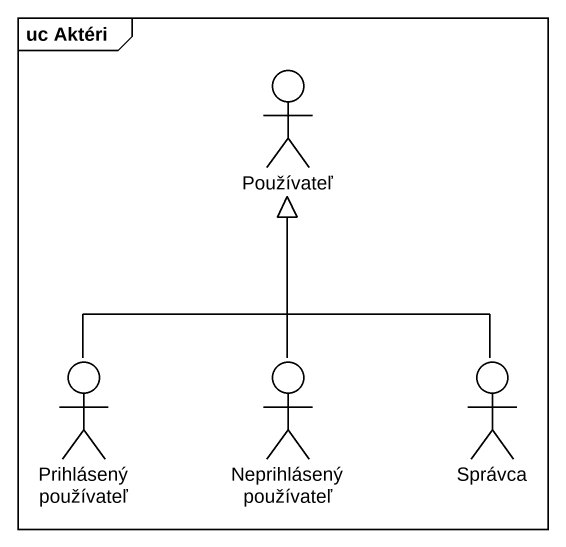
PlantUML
@startuml
mainframe uc Aktéri
actor Používateľ
actor "Prihlásený používateľ" as Prihlásený_používateľ
actor "Neprihlásený používateľ" as Neprihlásený_používateľ
actor Správca
Prihlásený_používateľ -up-|> Používateľ
Neprihlásený_používateľ -up-|> Používateľ
Správca -up-|> Používateľ
@enduml
